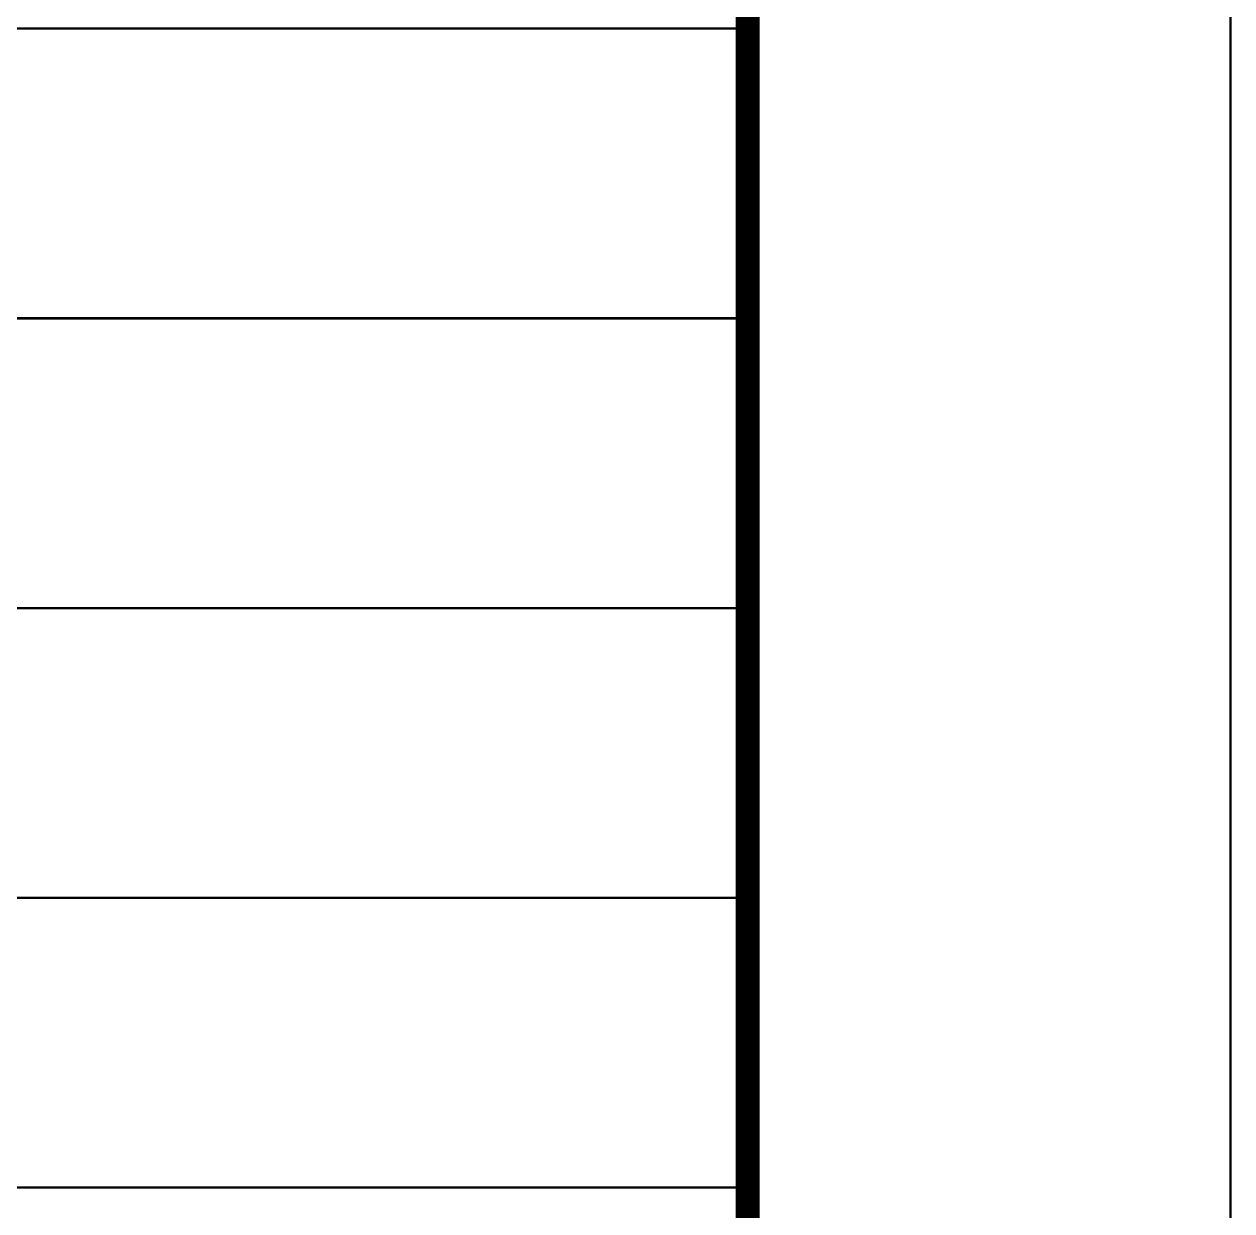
# Model space of a CAD drawing. Extents: x -409435 to 356702, y -107829 to 330904.
# Drawn here: x 135470 to 139220, y 322803 to 326489 of the extents above; entities that cross this region are included whole.
import ezdxf

# ---------------------------------------------------------------- set-up
doc = ezdxf.new("R2010")
doc.units = 0
doc.header["$LTSCALE"] = 1000
doc.header["$MEASUREMENT"] = 0

# ---------------------------------------------------------------- blocks, each defined once
blk = doc.blocks.new('图框-A1+1-4')
at = {"const_width": 0.05}
blk.add_lwpolyline([(0, 0), (1051, 0), (1051, 594), (0, 594)], close=True, dxfattribs=at)
blk = doc.blocks.new('图签信息')
at = {"const_width": 0.5}
blk.add_lwpolyline([(-65, 574), (-65, 500.5), (0, 500.5), (0, 574)], close=True, dxfattribs=at)
at = {"const_width": 0.05}
for points in [[(-65, 554.5), (0, 554.5)], [(-65, 548.5), (0, 548.5)], [(-65, 542.5), (0, 542.5)], [(-65, 536.5), (0, 536.5)], [(-65, 530.5), (0, 530.5)]]:
    blk.add_lwpolyline(points, dxfattribs=at)
blk = doc.blocks.new('图签-A1')
at = {"color": 2}
blk.add_blockref('图签信息', (0, 0), dxfattribs=at)
blk = doc.blocks.new('X-104 14#平面')
blk.add_lwpolyline([(139216.5, 241800), (-18433.5, 241800), (-18433.5, 330900), (139216.5, 330900)], close=True)
at = {"xscale": 150, "yscale": 150, "zscale": 150}
for name, p in [('图框-A1+1-4', (-18433.5, 241800)), ('图签-A1', (137716.5, 243300))]:
    blk.add_blockref(name, p, dxfattribs=at)

msp = doc.modelspace()

# ---------------------------------------------------------------- block references
msp.add_blockref('X-104 14#平面', (0, 0))

doc.saveas('drawing.dxf')
